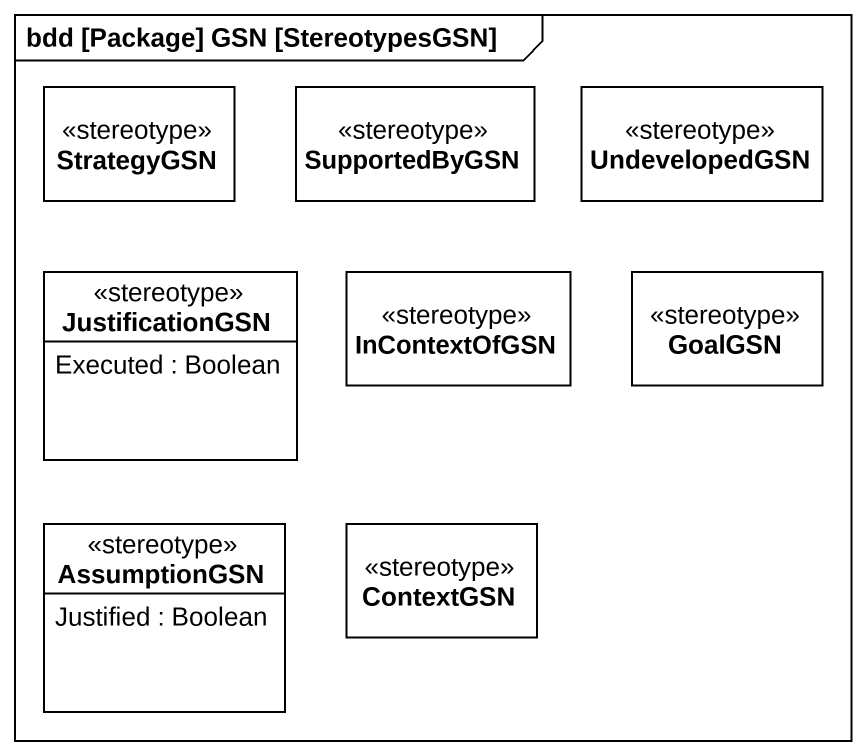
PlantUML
@startuml
mainframe bdd [Package] GSN [StereotypesGSN]
hide circle
hide empty members
class StrategyGSN <<stereotype>>
class SupportedByGSN <<stereotype>>
class UndevelopedGSN <<stereotype>>
class JustificationGSN <<stereotype>> {
  Executed : Boolean
}
class InContextOfGSN <<stereotype>>
class GoalGSN <<stereotype>>
class AssumptionGSN <<stereotype>> {
  Justified : Boolean
}
class ContextGSN <<stereotype>>
@enduml
